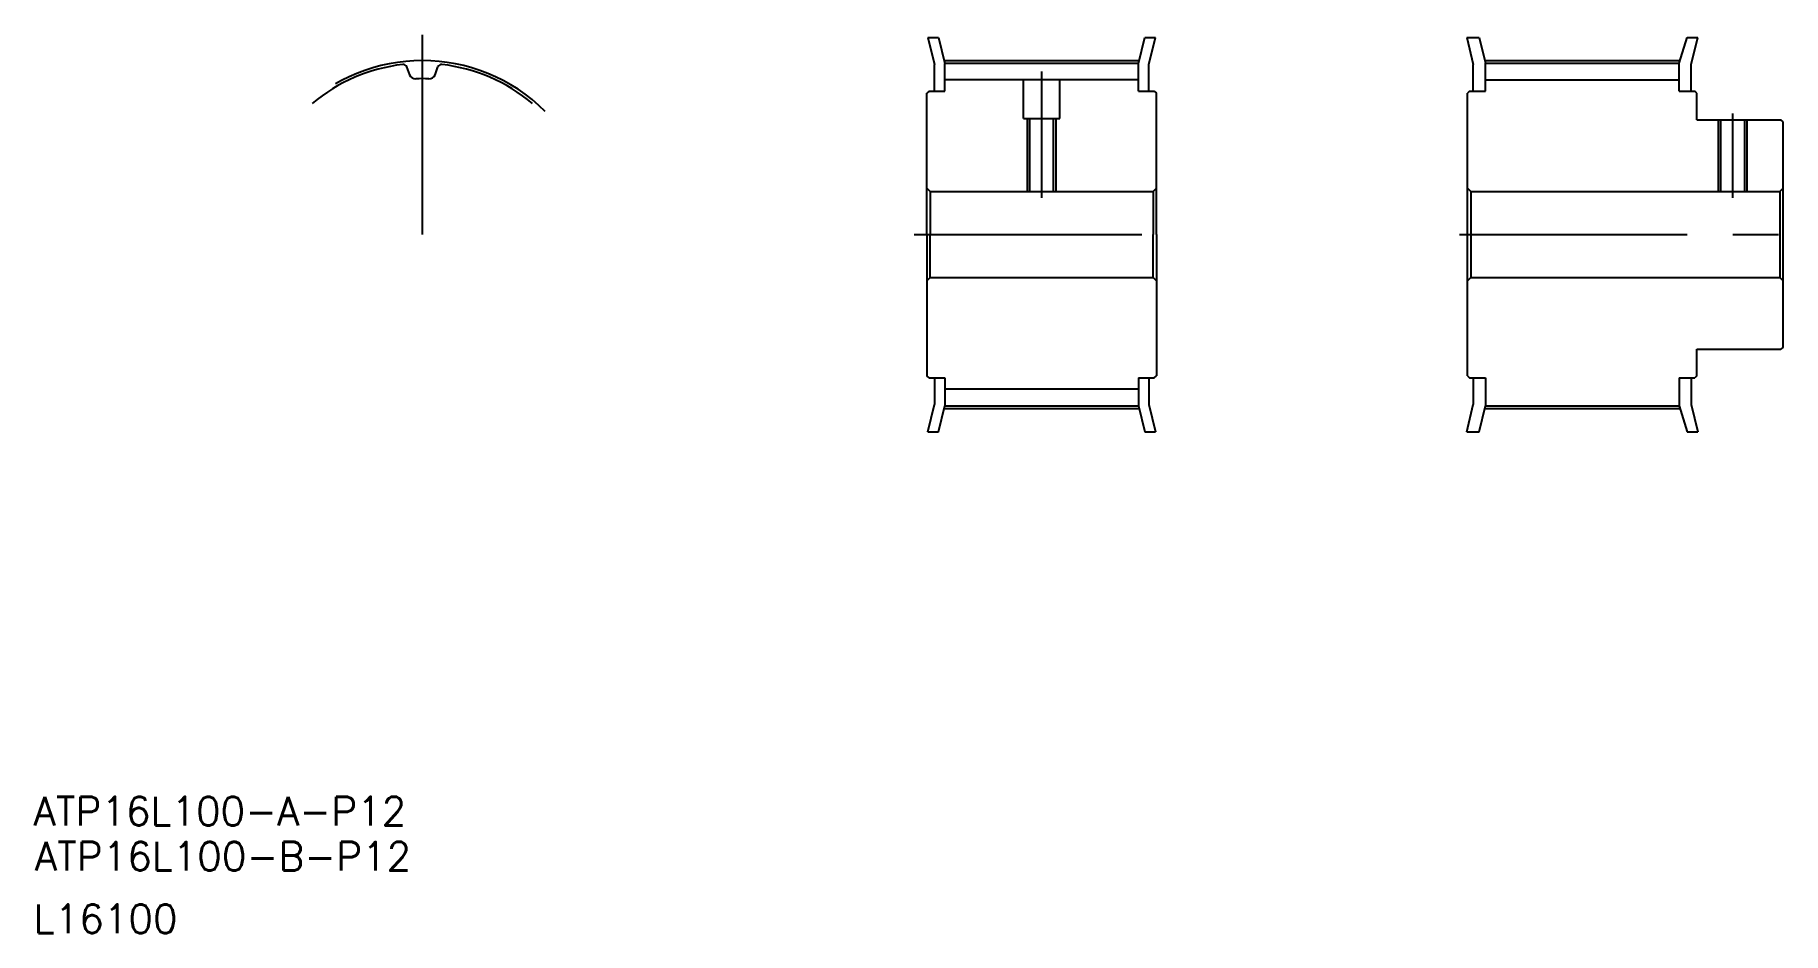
# Model space of a CAD drawing. Extents: x 10 to 254, y 10 to 135.
import ezdxf

# ---------------------------------------------------------------- set-up
doc = ezdxf.new("R2010")
doc.units = 0
doc.linetypes.add('CENTER', pattern=[50.8, 31.75, -6.35, 6.35, -6.35])
doc.linetypes.add('DASHED', pattern=[19.05, 12.7, -6.35])
doc.layers.get('0').update_dxf_attribs({"linetype": 'CONTINUOUS'})
doc.layers.add('CENTER', color=1, linetype='CENTER')
doc.styles.get("Standard").update_dxf_attribs({"font": 'txt', "bigfont": 'BIGFONT'})

msp = doc.modelspace()

# ---------------------------------------------------------------- linework, layer by layer
at = {"color": 7, "linetype": 'CONTINUOUS'}
for p, q in [((134.69, 134.92), (136.19, 134.92)), ((134.69, 134.92), (135.62, 131.14)), ((136.19, 134.92), (137.06, 131.29)), ((164.06, 131.29), (164.93, 134.92)), ((164.93, 134.92), (166.42, 134.92)), ((165.5, 131.14), (166.42, 134.92)), ((209.82, 134.92), (211.56, 134.92)), ((209.82, 134.92), (210.74, 131.14)), ((211.56, 134.92), (212.43, 131.33)), ((239.43, 131.33), (240.56, 134.92)), ((240.56, 134.92), (242.05, 134.92)), ((241.12, 131.14), (242.05, 134.92)), ((62.43, 129.71), (62.03, 130.79)), ((65.96, 129.71), (66.36, 130.79)), ((135.62, 127.42), (135.62, 131.14)), ((137.06, 131.3), (164.06, 131.3)), ((137.06, 127.42), (137.06, 131.29)), ((164.06, 127.42), (164.06, 131.29)), ((165.5, 127.42), (165.5, 131.14)), ((210.74, 127.42), (210.74, 131.14)), ((212.43, 127.42), (212.43, 131.33)), ((212.43, 131.3), (239.44, 131.3)), ((239.43, 127.42), (239.43, 131.33)), ((241.12, 127.42), (241.12, 131.14)), ((134.86, 127.42), (134.56, 127.12)), ((134.56, 107.42), (134.56, 127.12)), ((134.86, 127.42), (137.06, 127.42)), ((164.06, 128.99), (137.06, 128.99)), ((164.06, 127.42), (166.26, 127.42)), ((166.26, 127.42), (166.56, 127.12)), ((166.56, 107.42), (166.56, 127.12)), ((210.23, 127.42), (209.93, 127.12)), ((209.93, 87.72), (209.93, 127.12)), ((210.23, 127.42), (212.43, 127.42)), ((212.43, 128.99), (239.43, 128.99)), ((239.43, 127.42), (241.63, 127.42)), ((241.93, 127.12), (241.63, 127.42)), ((241.93, 123.42), (241.93, 127.12)), ((241.93, 123.42), (253.63, 123.42)), ((253.93, 123.12), (253.63, 123.42)), ((253.93, 91.72), (253.93, 123.12)), ((134.56, 113.87), (135.01, 113.42)), ((135.01, 113.42), (166.11, 113.42)), ((135.01, 113.42), (135.01, 107.42)), ((166.56, 113.87), (166.11, 113.42)), ((166.11, 113.42), (166.11, 107.42)), ((209.93, 113.87), (210.38, 113.42)), ((210.38, 113.42), (210.38, 101.42)), ((210.38, 113.42), (253.48, 113.42)), ((253.48, 113.42), (253.93, 113.87)), ((253.48, 113.42), (253.48, 101.42)), ((134.56, 107.42), (134.56, 87.72)), ((135.01, 101.42), (135.01, 107.42)), ((166.11, 101.42), (166.11, 107.42)), ((166.56, 107.42), (166.56, 87.72)), ((134.56, 100.97), (135.01, 101.42)), ((135.01, 101.42), (166.11, 101.42)), ((166.56, 100.97), (166.11, 101.42)), ((209.93, 100.97), (210.38, 101.42)), ((210.38, 101.42), (253.48, 101.42)), ((221.16, 101.42), (221.16, 101.42)), ((231.93, 101.42), (231.93, 101.42)), ((253.48, 101.42), (253.93, 100.97)), ((241.93, 91.42), (253.63, 91.42)), ((241.93, 87.72), (241.93, 91.42)), ((253.93, 91.72), (253.63, 91.42)), ((134.86, 87.42), (134.56, 87.72)), ((134.86, 87.42), (137.06, 87.42)), ((135.62, 87.42), (135.62, 83.7)), ((137.06, 87.42), (137.06, 83.55)), ((164.06, 85.85), (137.06, 85.85)), ((164.06, 87.42), (166.26, 87.42)), ((164.06, 87.42), (164.06, 83.55)), ((165.5, 87.42), (165.5, 83.7)), ((166.26, 87.42), (166.56, 87.72)), ((209.93, 87.72), (210.23, 87.42)), ((210.23, 87.42), (212.43, 87.42)), ((210.74, 87.42), (210.74, 83.7)), ((212.43, 87.42), (212.43, 83.51)), ((239.43, 87.42), (239.43, 83.51)), ((239.43, 87.42), (241.63, 87.42)), ((241.12, 87.42), (241.12, 83.7)), ((241.93, 87.72), (241.63, 87.42)), ((134.69, 79.92), (135.62, 83.7)), ((136.19, 79.92), (137.06, 83.55)), ((137.06, 83.55), (164.06, 83.55)), ((164.06, 83.55), (164.93, 79.92)), ((165.5, 83.7), (166.42, 79.92)), ((209.82, 79.92), (210.74, 83.7)), ((211.56, 79.92), (212.43, 83.51)), ((212.43, 83.55), (239.44, 83.55)), ((239.43, 83.51), (240.56, 79.92)), ((241.12, 83.7), (242.05, 79.92)), ((134.69, 79.92), (136.19, 79.92)), ((164.93, 79.92), (166.42, 79.92)), ((209.82, 79.92), (211.56, 79.92)), ((240.56, 79.92), (242.05, 79.92))]:
    msp.add_line(p, q, dxfattribs=at)
at = {"color": 3, "linetype": 'DASHED'}
for p, q in [((148.03, 123.62), (148.03, 128.99)), ((153.08, 123.62), (153.08, 128.99)), ((148.03, 123.62), (153.08, 123.62)), ((148.56, 113.42), (148.56, 123.62)), ((148.9, 113.42), (148.9, 123.62)), ((152.22, 113.42), (152.22, 123.62)), ((152.56, 113.42), (152.56, 123.62)), ((244.93, 113.42), (244.93, 123.42)), ((245.28, 113.42), (245.28, 123.42)), ((248.59, 113.42), (248.59, 123.42)), ((248.93, 113.42), (248.93, 123.42))]:
    msp.add_line(p, q, dxfattribs=at)
at = {"color": 7, "linetype": 'CONTINUOUS'}
for centre, radius, start, end in [((64.19, 107.42), 23.87, 96.5461, 130), ((61.53, 130.61), 0.53, 20, 96.5461), ((63.23, 130), 0.86, 200, 272.4356), ((65.15, 130), 0.86, 267.5644, 340), ((66.85, 130.61), 0.53, 83.4539, 160), ((64.19, 107.42), 23.87, 50, 83.4539), ((64.19, 107.42), 21.74, 87.5644, 92.4356)]:
    msp.add_arc(centre, radius, start, end, dxfattribs=at)
at = {"layer": 'CENTER', "color": 1, "linetype": 'CENTER'}
for p, q in [((64.19, 107.42), (64.19, 135.26)), ((136.97, 131.68), (164.15, 131.68)), ((212.34, 131.68), (239.53, 131.68)), ((150.56, 112.52), (150.56, 130.15)), ((246.93, 112.52), (246.93, 124.32)), ((132.76, 107.42), (168.36, 107.42)), ((208.83, 107.42), (253.58, 107.42)), ((136.97, 83.17), (164.15, 83.17)), ((212.34, 83.17), (239.53, 83.17))]:
    msp.add_line(p, q, dxfattribs=at)
msp.add_arc((64.19, 107.42), 24.25, 45, 135, dxfattribs=at)

# ---------------------------------------------------------------- texts
at = {"color": 7, "linetype": 'CONTINUOUS'}
for s, p in [('ATP16L100-A-P12', (10, 25)), ('ATP16L100-B-P12', (10.18, 18.7)), ('L16100', (10, 10))]:
    msp.add_text(s, height=4, dxfattribs=at).set_placement(p)

doc.saveas('drawing.dxf')
